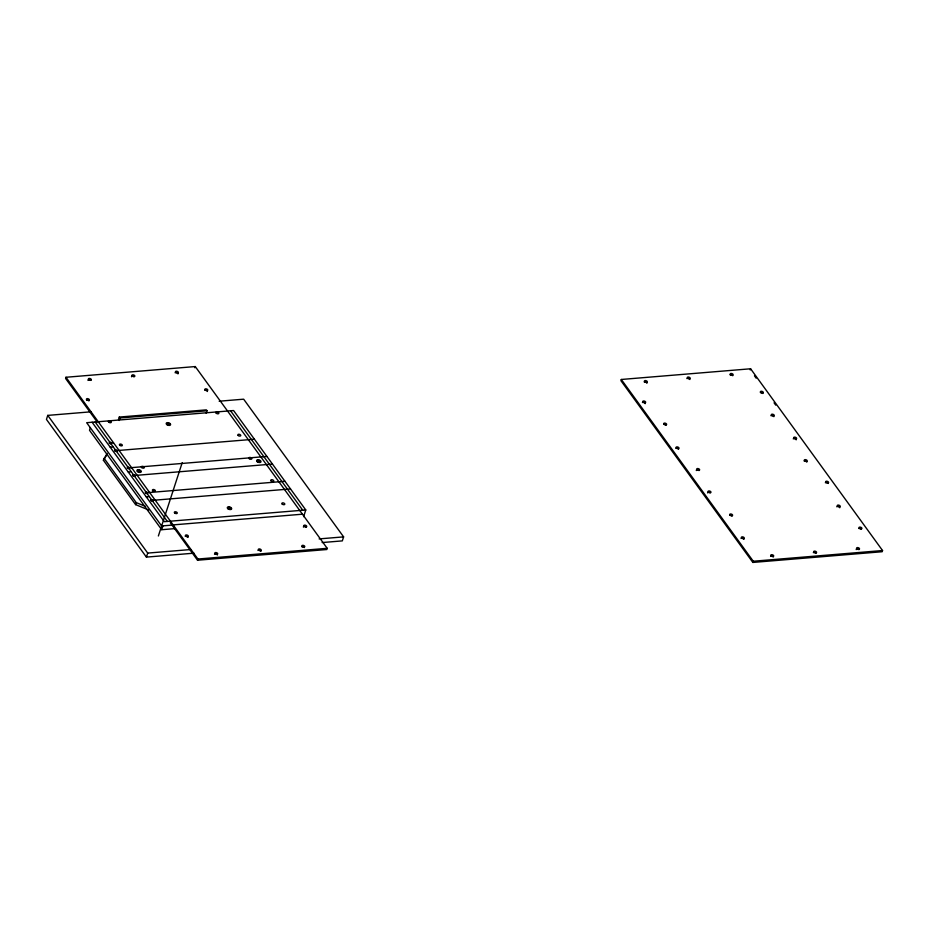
<?xml version="1.0" encoding="UTF-8"?>
<svg xmlns="http://www.w3.org/2000/svg" width="929" height="929" viewBox="0 0 929 929"><rect width="100%" height="100%" fill="white"/><g stroke="black" fill="none" stroke-linecap="round" stroke-linejoin="round"><path stroke-width="1.39" d="M90.972 411.814L47.751 415.391L46.45 419.409L146.41 557.11L193.94 553.173M170.286 522.702L197.529 560.222L326.822 549.527L327.205 548.319L195.264 366.56L65.971 377.267L65.576 378.463L97.08 421.859M90.368 427.584L89.498 430.266L161.692 529.716L174.687 528.636M148.814 510.044L135.599 504.621L103.398 460.261L107.067 453.422M118.482 419.571L119.295 417.063L206.366 409.863L207.028 410.781L206.215 413.289M119.144 420.489L119.969 417.98L119.295 417.063M135.599 504.621L136.249 502.612L104.048 458.252M194.869 367.768L195.264 366.56M146.41 557.11L147.711 553.092L47.751 415.391M158.371 535.987L182.2 462.665M161.692 529.716L162.993 525.698M197.529 560.222L197.912 559.026L65.971 377.267M303.609 516.663L305.78 509.975L233.585 410.537L86.664 422.695L161.634 525.965L173.166 525.013M219.163 401.212L243.653 399.18L343.614 536.881L342.313 540.887L322.142 542.559M621.304 379.473L620.92 380.681L752.862 562.44L882.155 551.733L882.55 550.537L750.609 368.778L621.304 379.473L753.256 561.232L752.862 562.44M750.214 369.974L750.609 368.778M103.398 460.261L106.417 455.431M119.969 417.98L207.028 410.781M110.423 443.028L113.477 442.773M110.156 447.104L113.199 446.849M115.974 450.67L254.418 439.22M128.469 467.891L266.913 456.429M128.202 471.967L131.244 471.711M134.02 475.532L272.464 464.082M146.515 492.753L284.959 481.292M146.248 496.829L149.29 496.574M152.077 500.394L290.51 488.944M305.78 509.975L164.294 521.692L92.099 422.242M173.084 524.897L302.378 514.202M147.711 553.092L190.921 549.515M319.123 538.901L343.614 536.881M197.912 559.026L327.205 548.319M753.256 561.232L882.55 550.537M136.249 502.612L145.505 506.421M754.464 375.839L756.171 378.184M774.054 402.814L775.75 405.16M230.566 410.781L302.761 510.23M95.153 421.987L167.348 521.436M257.995 550.479A1.521 0.836 18 0 1 259.655 550.258A1.521 0.836 18 0 1 260.863 551.42M214.471 554.079A1.521 0.836 18 0 1 216.132 553.858A1.521 0.836 18 0 1 217.328 555.019M88.034 380.414A1.521 0.836 18 0 1 88.975 379.624A1.521 0.836 18 0 1 90.775 380.437M303.446 527.126A1.521 0.836 18 0 1 304.398 526.337A1.521 0.836 18 0 1 306.187 527.149M301.693 546.705A1.521 0.836 18 0 1 303.191 546.658A1.521 0.836 18 0 1 304.364 547.576M204.949 390.075A1.521 0.836 18 0 1 206.726 390.389A1.521 0.836 18 0 1 207.318 391.504M175.14 372.761A1.521 0.836 18 0 1 176.986 372.61A1.521 0.836 18 0 1 177.927 373.911M131.57 376.802A1.521 0.836 18 0 1 132.336 376.024A1.521 0.836 18 0 1 134.09 376.605M86.536 399.876A1.521 0.836 18 0 1 88.952 400.875M185.243 536.312A1.521 0.836 18 0 1 186.926 536.335A1.521 0.836 18 0 1 187.937 537.426M804.131 461.016A1.521 0.836 18 0 1 805.815 461.028A1.521 0.836 18 0 1 806.825 462.119M696.344 470.527A1.521 0.836 18 0 1 697.284 469.737A1.521 0.836 18 0 1 699.084 470.55M686.949 378.579A1.521 0.836 18 0 1 688.61 378.358A1.521 0.836 18 0 1 689.806 379.52M730.055 374.863A1.521 0.836 18 0 1 731.541 374.805A1.521 0.836 18 0 1 732.714 375.734M770.977 415.739A1.521 0.836 18 0 1 772.638 415.518A1.521 0.836 18 0 1 773.834 416.68M644.227 381.958A1.521 0.836 18 0 1 646.096 382.051A1.521 0.836 18 0 1 646.851 383.271M663.805 424.356A1.521 0.836 18 0 1 666.093 425.11M729.776 515.235A1.521 0.836 18 0 1 732.064 515.99M770.629 556.065A1.521 0.836 18 0 1 772.115 556.018A1.521 0.836 18 0 1 773.288 556.947M813.339 552.685A1.521 0.836 18 0 1 814.617 552.372A1.521 0.836 18 0 1 816.045 553.15M856.236 549.573A1.521 0.836 18 0 1 857.177 548.784A1.521 0.836 18 0 1 858.977 549.596M836.878 506.828A1.521 0.836 18 0 1 838.608 506.398A1.521 0.836 18 0 1 839.735 507.768M858.826 528.496A1.521 0.836 18 0 1 861.369 529.135M825.347 482.766A1.521 0.836 18 0 1 826.81 482.488A1.521 0.836 18 0 1 828.169 483.475M793.285 438.906A1.521 0.836 18 0 1 795.015 438.476A1.521 0.836 18 0 1 796.141 439.847M760.445 392.514A1.521 0.836 18 0 1 762.86 393.513M741.052 538.402A1.521 0.836 18 0 1 742.712 538.181A1.521 0.836 18 0 1 743.908 539.331M707.689 492.939A1.521 0.836 18 0 1 708.455 492.149A1.521 0.836 18 0 1 710.209 492.73M675.906 448.266A1.521 0.836 18 0 1 677.404 448.219A1.521 0.836 18 0 1 678.576 449.148M642.427 402.536A1.521 0.836 18 0 1 644.273 402.385A1.521 0.836 18 0 1 645.214 403.685M138.084 471.375A1.393 0.766 18 0 0 140.36 471.584A1.393 0.766 18 0 0 138.804 470.225A1.393 0.766 18 0 0 138.084 471.375M228.488 508.5A1.393 0.766 18 0 0 230.764 508.709A1.393 0.766 18 0 0 229.208 507.35A1.393 0.766 18 0 0 228.488 508.5M257.797 461.469A1.393 0.766 18 0 0 260.085 461.678A1.393 0.766 18 0 0 258.517 460.319A1.393 0.766 18 0 0 257.797 461.469M258.692 550.189A1.521 0.836 18 0 0 261.177 550.421A1.521 0.836 18 0 0 259.481 548.934A1.521 0.836 18 0 0 258.692 550.189M215.168 553.789A1.521 0.836 18 0 0 217.641 554.021A1.521 0.836 18 0 0 215.946 552.534A1.521 0.836 18 0 0 215.168 553.789M152.786 490.756A1.521 0.836 18 0 0 155.271 490.988A1.521 0.836 18 0 0 153.575 489.502A1.521 0.836 18 0 0 152.786 490.756M119.806 445.316A1.521 0.836 18 0 0 122.28 445.548A1.521 0.836 18 0 0 120.584 444.062A1.521 0.836 18 0 0 119.806 445.316M108.751 422.149A1.521 0.836 18 0 0 111.236 422.37A1.521 0.836 18 0 0 109.529 420.883A1.521 0.836 18 0 0 108.751 422.149M88.766 379.682A1.521 0.836 18 0 0 91.251 379.915A1.521 0.836 18 0 0 89.556 378.428A1.521 0.836 18 0 0 88.766 379.682M216.283 413.242A1.521 0.836 18 0 0 218.768 413.475A1.521 0.836 18 0 0 217.061 411.988A1.521 0.836 18 0 0 216.283 413.242M238.219 435.515A1.521 0.836 18 0 0 240.692 435.747A1.521 0.836 18 0 0 238.997 434.261A1.521 0.836 18 0 0 238.219 435.515M249.262 458.682A1.521 0.836 18 0 0 251.747 458.914A1.521 0.836 18 0 0 250.052 457.428A1.521 0.836 18 0 0 249.262 458.682M271.198 480.955A1.521 0.836 18 0 0 273.683 481.187A1.521 0.836 18 0 0 271.988 479.701A1.521 0.836 18 0 0 271.198 480.955M282.253 504.122A1.521 0.836 18 0 0 284.738 504.354A1.521 0.836 18 0 0 283.031 502.868A1.521 0.836 18 0 0 282.253 504.122M304.189 526.395A1.521 0.836 18 0 0 306.675 526.627A1.521 0.836 18 0 0 304.967 525.14A1.521 0.836 18 0 0 304.189 526.395M302.227 546.589A1.521 0.836 18 0 0 304.712 546.821A1.521 0.836 18 0 0 303.017 545.335A1.521 0.836 18 0 0 302.227 546.589M205.228 390.075A1.521 0.836 18 0 0 207.713 390.308A1.521 0.836 18 0 0 206.006 388.821A1.521 0.836 18 0 0 205.228 390.075M175.836 372.483A1.521 0.836 18 0 0 178.322 372.703A1.521 0.836 18 0 0 176.626 371.217A1.521 0.836 18 0 0 175.836 372.483M132.301 376.082A1.521 0.836 18 0 0 134.786 376.315A1.521 0.836 18 0 0 133.091 374.828A1.521 0.836 18 0 0 132.301 376.082M86.815 399.876A1.521 0.836 18 0 0 89.3 400.109A1.521 0.836 18 0 0 87.593 398.622A1.521 0.836 18 0 0 86.815 399.876M141.742 467.589A1.521 0.836 18 0 0 144.216 467.81A1.521 0.836 18 0 0 142.52 466.323A1.521 0.836 18 0 0 141.742 467.589M174.722 513.029A1.521 0.836 18 0 0 177.207 513.249A1.521 0.836 18 0 0 175.511 511.763A1.521 0.836 18 0 0 174.722 513.029M185.777 536.196A1.521 0.836 18 0 0 188.262 536.428A1.521 0.836 18 0 0 186.555 534.941A1.521 0.836 18 0 0 185.777 536.196M804.665 460.889A1.521 0.836 18 0 0 807.15 461.121A1.521 0.836 18 0 0 805.443 459.634A1.521 0.836 18 0 0 804.665 460.889M697.075 469.795A1.521 0.836 18 0 0 699.56 470.028A1.521 0.836 18 0 0 697.865 468.541A1.521 0.836 18 0 0 697.075 469.795M730.066 515.235A1.521 0.836 18 0 0 732.551 515.467A1.521 0.836 18 0 0 730.844 513.981A1.521 0.836 18 0 0 730.066 515.235M730.577 374.735A1.521 0.836 18 0 0 733.062 374.968A1.521 0.836 18 0 0 731.367 373.481A1.521 0.836 18 0 0 730.577 374.735M771.674 415.449A1.521 0.836 18 0 0 774.159 415.681A1.521 0.836 18 0 0 772.463 414.195A1.521 0.836 18 0 0 771.674 415.449M644.761 381.842A1.521 0.836 18 0 0 647.246 382.074A1.521 0.836 18 0 0 645.55 380.588A1.521 0.836 18 0 0 644.761 381.842M687.646 378.289A1.521 0.836 18 0 0 690.131 378.521A1.521 0.836 18 0 0 688.424 377.035A1.521 0.836 18 0 0 687.646 378.289M814.036 552.395A1.521 0.836 18 0 0 816.521 552.627A1.521 0.836 18 0 0 814.814 551.141A1.521 0.836 18 0 0 814.036 552.395M837.644 506.328A1.521 0.836 18 0 0 840.13 506.56A1.521 0.836 18 0 0 838.434 505.074A1.521 0.836 18 0 0 837.644 506.328M664.084 424.356A1.521 0.836 18 0 0 666.569 424.588A1.521 0.836 18 0 0 664.874 423.101A1.521 0.836 18 0 0 664.084 424.356M856.979 548.842A1.521 0.836 18 0 0 859.453 549.074A1.521 0.836 18 0 0 857.757 547.587A1.521 0.836 18 0 0 856.979 548.842M771.151 555.948A1.521 0.836 18 0 0 773.636 556.181A1.521 0.836 18 0 0 771.941 554.694A1.521 0.836 18 0 0 771.151 555.948M794.051 438.418A1.521 0.836 18 0 0 796.536 438.651A1.521 0.836 18 0 0 794.841 437.153A1.521 0.836 18 0 0 794.051 438.418M859.36 528.38A1.521 0.836 18 0 0 861.845 528.613A1.521 0.836 18 0 0 860.138 527.115A1.521 0.836 18 0 0 859.36 528.38M826.044 482.476A1.521 0.836 18 0 0 828.529 482.708A1.521 0.836 18 0 0 826.822 481.222A1.521 0.836 18 0 0 826.044 482.476M760.735 392.514A1.521 0.836 18 0 0 763.22 392.746A1.521 0.836 18 0 0 761.513 391.26A1.521 0.836 18 0 0 760.735 392.514M741.748 538.112A1.521 0.836 18 0 0 744.234 538.344A1.521 0.836 18 0 0 742.526 536.857A1.521 0.836 18 0 0 741.748 538.112M708.432 492.207A1.521 0.836 18 0 0 710.906 492.44A1.521 0.836 18 0 0 709.21 490.953A1.521 0.836 18 0 0 708.432 492.207M676.44 448.15A1.521 0.836 18 0 0 678.925 448.382A1.521 0.836 18 0 0 677.229 446.895A1.521 0.836 18 0 0 676.44 448.15M643.123 402.245A1.521 0.836 18 0 0 645.609 402.478A1.521 0.836 18 0 0 643.902 400.991A1.521 0.836 18 0 0 643.123 402.245M167.406 424.344A1.393 0.766 18 0 0 169.682 424.565A1.393 0.766 18 0 0 168.114 423.194A1.393 0.766 18 0 0 167.406 424.344M151.16 500.685A1.266 0.697 18 0 0 153.239 500.87A1.266 0.697 18 0 0 151.822 499.639A1.266 0.697 18 0 0 151.16 500.685M109.517 443.307A1.266 0.697 18 0 0 111.585 443.505A1.266 0.697 18 0 0 110.168 442.262A1.266 0.697 18 0 0 109.517 443.307M115.068 450.96A1.266 0.697 18 0 0 117.135 451.157A1.266 0.697 18 0 0 115.719 449.915A1.266 0.697 18 0 0 115.068 450.96M127.563 468.17A1.266 0.697 18 0 0 129.63 468.367A1.266 0.697 18 0 0 128.214 467.124A1.266 0.697 18 0 0 127.563 468.17M133.114 475.822A1.266 0.697 18 0 0 135.181 476.02A1.266 0.697 18 0 0 133.764 474.777A1.266 0.697 18 0 0 133.114 475.822M145.609 493.032A1.266 0.697 18 0 0 147.676 493.229A1.266 0.697 18 0 0 146.259 491.987A1.266 0.697 18 0 0 145.609 493.032M257.17 461.667A2.276 1.254 18 0 0 260.898 462.015A2.276 1.254 18 0 0 258.343 459.785A2.276 1.254 18 0 0 257.17 461.667M166.767 424.553A2.276 1.254 18 0 0 170.495 424.89A2.276 1.254 18 0 0 167.94 422.66A2.276 1.254 18 0 0 166.767 424.553M137.446 471.572A2.276 1.254 18 0 0 141.173 471.92A2.276 1.254 18 0 0 138.63 469.691A2.276 1.254 18 0 0 137.446 471.572M227.849 508.697A2.276 1.254 18 0 0 231.576 509.046A2.276 1.254 18 0 0 229.022 506.816A2.276 1.254 18 0 0 227.849 508.697"/></g></svg>
